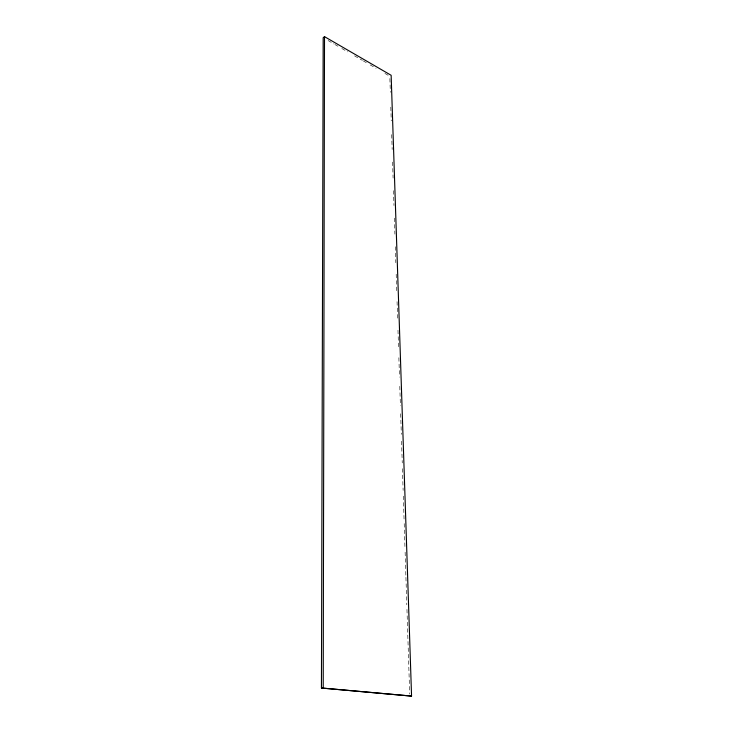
<?xml version="1.0" encoding="UTF-8"?>
<svg xmlns="http://www.w3.org/2000/svg" width="733" height="733" viewBox="0 0 733 733"><rect width="100%" height="100%" fill="white"/><g stroke="black" fill="none" stroke-linecap="round" stroke-linejoin="round"><path stroke-width="0.55" stroke-dasharray="3.67 2.75" d="M328.091 40.562L333.964 43.962M334.944 44.53L337.886 46.225M341.807 48.497L347.68 51.896M354.543 55.864L362.377 60.39M363.357 60.958L366.298 62.662M370.22 64.925L376.093 68.325M384.917 73.428L388.829 75.691M389.883 78.55L390.332 92.276M390.808 107.155L391.248 120.881M391.688 134.606L392.164 149.486M392.576 162.066L393.09 178.082M393.493 190.672L393.969 205.542M394.372 218.122L394.895 234.148M395.298 246.728L395.811 262.744M396.177 274.188L396.727 291.349M397.057 301.648L397.653 319.945M397.982 330.244L398.569 348.551M398.862 357.704L399.494 377.156M399.787 386.309L400.41 405.752M400.667 413.76L401.327 434.357M401.547 441.22L402.252 462.963M402.435 468.68L403.132 490.414M403.315 496.14L404.057 519.019M404.204 523.591L404.973 547.624M405.12 552.196L405.89 576.22M405.926 577.366L406.815 604.826M406.962 609.398L409.683 694.059"/><path stroke-width="1.1" d="M321.439 688.012L323.189 37.731L324.508 36.65L391.147 75.288L411.561 696.093L321.439 688.012L411.561 696.093M323.216 687.719L324.508 36.65"/></g></svg>
